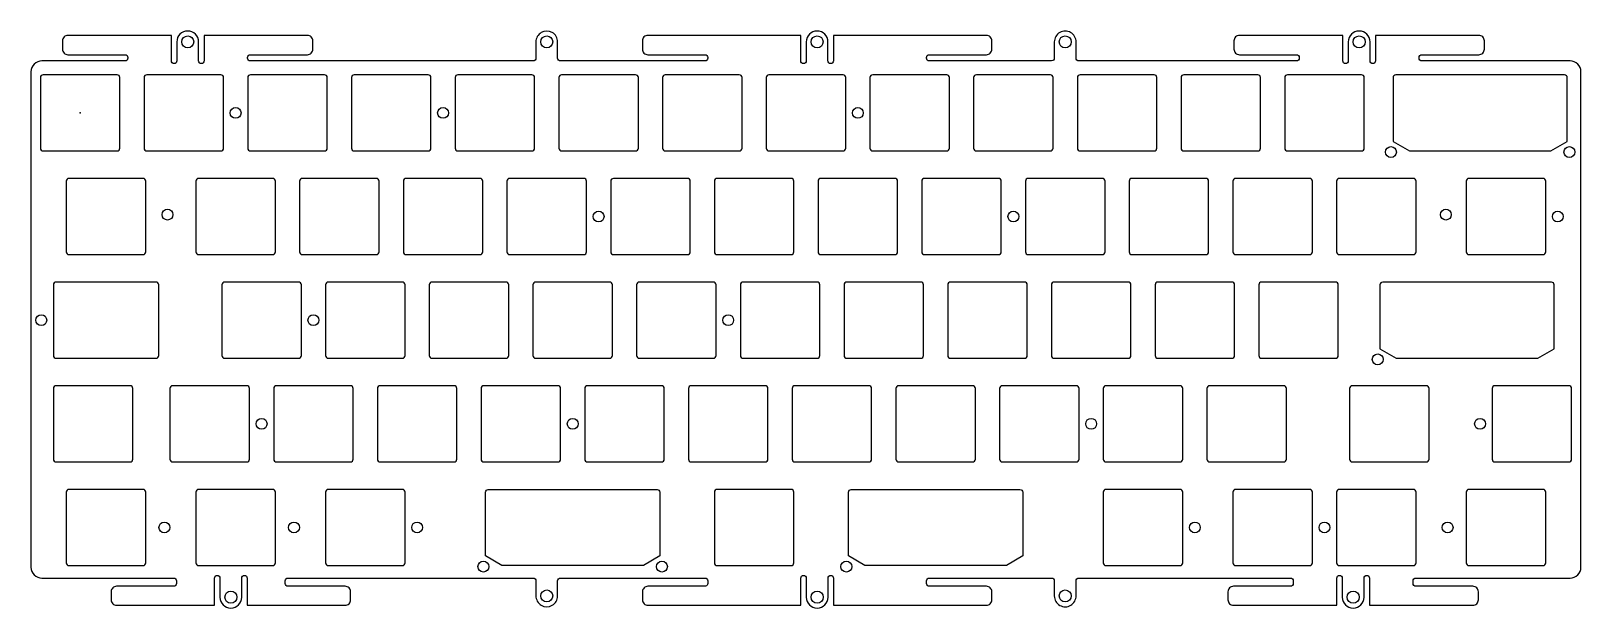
# Model space of a CAD drawing. Header units: millimetres. Extents: x -9 to 276, y -91 to 15.
import ezdxf

# ---------------------------------------------------------------- set-up
doc = ezdxf.new("R2010")
doc.units = ezdxf.units.MM
doc.header["$MEASUREMENT"] = 0
doc.layers.add('BLACK', color=7, linetype='Continuous')

msp = doc.modelspace()

# ---------------------------------------------------------------- linework, layer by layer
msp.add_line((12.06, -25.55), (12.06, -12.55))
for points in [[(88.23, -85.51), (114.8, -85.51, -0.414214), (115.3, -86.01), (115.3, -86.51, -0.359305), (114.89, -87, -0.047795), (114.8, -87.01), (104.3, -87.01, 0.414214), (103.3, -88.01), (103.3, -89.51, 0.414214), (104.3, -90.51), (132.4, -90.51), (132.4, -85.51, -1), (133.4, -85.51), (133.4, -89.01, 0.999994), (137.4, -89.01), (137.4, -85.51, -1), (138.4, -85.51), (138.4, -90.51), (166.5, -90.51, 0.414214), (167.5, -89.51), (167.5, -88.01, 0.414214), (166.5, -87.01), (156, -87.01, -0.414214), (155.5, -86.51), (155.5, -86.01, -0.414214), (156, -85.51), (178.48, -85.51, -0.414214), (178.97, -86.01), (178.97, -88.78, 1.003399), (182.97, -88.76), (182.97, -86.01, -0.414214), (183.47, -85.51), (222.37, -85.51, -0.414214), (222.87, -86.01), (222.87, -86.51, -0.414214), (222.37, -87.01), (211.87, -87.01, 0.414214), (210.87, -88.01), (210.87, -89.51, 0.414214), (211.87, -90.51), (230.87, -90.51), (230.87, -85.51, -1), (231.87, -85.51), (231.87, -89.01, 0.999994), (235.87, -89.01), (235.87, -85.51, -1), (236.87, -85.51), (236.87, -90.51), (255.87, -90.51, 0.414214), (256.87, -89.51), (256.87, -88.01, 0.414214), (255.87, -87.01), (245.37, -87.01, -0.414214), (244.87, -86.51), (244.87, -86.01, -0.414214), (245.37, -85.51), (273.72, -85.51, 0.414214), (275.72, -83.51), (275.72, 7.56, 0.414214), (273.72, 9.56), (246.47, 9.56, -0.414214), (245.97, 10.06), (245.97, 10.2, -0.414214), (246.47, 10.7), (256.97, 10.7, 0.414214), (257.97, 11.7), (257.97, 13.25, 0.414214), (256.97, 14.25), (237.97, 14.25), (237.97, 9.55, -1), (236.97, 9.55), (236.97, 13.05, 0.999994), (232.97, 13.05), (232.97, 9.55, -1), (231.97, 9.55), (231.97, 14.25), (212.97, 14.25, 0.414214), (211.97, 13.25), (211.97, 11.7, 0.414214), (212.97, 10.7), (223.47, 10.7, -0.414214), (223.97, 10.2), (223.97, 10.06, -0.414214), (223.47, 9.56), (183.47, 9.56, -0.414214), (182.97, 10.06), (182.97, 13.04, 1.00787), (178.97, 13.03), (178.97, 10.06, -0.414214), (178.48, 9.56), (155.99, 9.56, -0.414214), (155.49, 10.06), (155.49, 10.2, -0.414214), (155.99, 10.7), (166.49, 10.7, 0.414214), (167.49, 11.7), (167.49, 13.25, 0.414214), (166.49, 14.25), (138.39, 14.25), (138.39, 9.55, -1), (137.39, 9.55), (137.39, 13.05, 0.999994), (133.39, 13.05), (133.39, 9.55, -1), (132.39, 9.55), (132.39, 14.25), (104.29, 14.25, 0.414214), (103.29, 13.25), (103.29, 11.7, 0.414214), (104.29, 10.7), (114.79, 10.7, -0.414214), (115.29, 10.2), (115.29, 10.06, -0.414214), (114.79, 9.56), (88.23, 9.56, -0.414214), (87.72, 10.06), (87.72, 13.05), (87.72, 13.05, 1.004868), (83.73, 13.03), (83.73, 10.06, -0.414214), (83.23, 9.56), (31.26, 9.56, -0.414214), (30.76, 10.06), (30.76, 10.2, -0.414214), (31.26, 10.7), (41.76, 10.7, 0.414214), (42.76, 11.7), (42.76, 13.25, 0.414214), (41.76, 14.25), (22.76, 14.25), (22.76, 9.55, -1), (21.76, 9.55), (21.76, 13.05, 0.999994), (17.76, 13.05), (17.76, 9.55, -1), (16.76, 9.55), (16.76, 14.25), (-2.24, 14.25, 0.414214), (-3.24, 13.25), (-3.24, 11.7, 0.414214), (-2.24, 10.7), (8.26, 10.7, -0.414214), (8.76, 10.2), (8.76, 10.06, -0.414214), (8.26, 9.56), (-7.03, 9.56, 0.414214), (-9.03, 7.56), (-9.03, -83.51, 0.414214), (-7.03, -85.51), (17.19, -85.51, -0.414214), (17.69, -86.01), (17.69, -86.51, -0.414214), (17.19, -87.01), (6.69, -87.01, 0.414214), (5.69, -88.01), (5.69, -89.51, 0.414214), (6.69, -90.51), (24.69, -90.51), (24.69, -85.51, -1), (25.69, -85.51), (25.69, -89.01, 0.999994), (29.69, -89.01), (29.69, -85.51, -1), (30.69, -85.51), (30.69, -90.51), (48.69, -90.51, 0.414214), (49.69, -89.51), (49.69, -88.01, 0.414214), (48.69, -87.01), (38.19, -87.01, -0.414214), (37.69, -86.51), (37.69, -86.01, -0.414214), (38.19, -85.51), (83.23, -85.51, -0.414214), (83.73, -86.01), (83.73, -88.76, 1.004002), (87.72, -88.78), (87.72, -88.78), (87.72, -86.01, -0.414214)], [(7.3, -6.5), (7.3, 6.5, 0.414214), (6.8, 7), (-6.8, 7, 0.414212), (-7.3, 6.5), (-7.3, -6.5, 0.414212), (-6.8, -7), (6.8, -7, 0.414214)], [(25.85, -7, 0.414214), (26.35, -6.5), (26.35, 6.5, 0.414214), (25.85, 7), (12.25, 7, 0.414212), (11.75, 6.5), (11.75, -6.5, 0.414212), (12.25, -7)], [(45.4, 6.5, 0.414214), (44.9, 7), (31.3, 7, 0.414212), (30.8, 6.5), (30.8, -6.5, 0.414212), (31.3, -7), (44.9, -7, 0.414214), (45.4, -6.5)], [(50.35, -7), (63.95, -7, 0.414214), (64.45, -6.5), (64.45, 6.5, 0.414214), (63.95, 7), (50.35, 7, 0.414212), (49.85, 6.5), (49.85, -6.5, 0.414212)], [(69.4, 7, 0.414212), (68.9, 6.5), (68.9, -6.5, 0.414212), (69.4, -7), (83, -7, 0.414214), (83.5, -6.5), (83.5, 6.5, 0.414214), (83, 7)], [(102.05, 7), (88.45, 7, 0.414212), (87.95, 6.5), (87.95, -6.5, 0.414212), (88.45, -7), (102.05, -7, 0.414214), (102.55, -6.5), (102.55, 6.5, 0.414214)], [(121.1, -7, 0.414214), (121.6, -6.5), (121.6, 6.5, 0.414214), (121.1, 7), (107.5, 7, 0.414212), (107, 6.5), (107, -6.5, 0.414212), (107.5, -7)], [(126.55, -7), (140.15, -7, 0.414214), (140.65, -6.5), (140.65, 6.5, 0.414214), (140.15, 7), (126.55, 7, 0.414212), (126.05, 6.5), (126.05, -6.5, 0.414212)], [(145.1, -6.5, 0.414212), (145.6, -7), (159.2, -7, 0.414214), (159.7, -6.5), (159.7, 6.5, 0.414214), (159.2, 7), (145.6, 7, 0.414212), (145.1, 6.5)], [(178.75, -6.5), (178.75, 6.5, 0.414214), (178.25, 7), (164.65, 7, 0.414212), (164.15, 6.5), (164.15, -6.5, 0.414212), (164.65, -7), (178.25, -7, 0.414214)], [(183.7, 7, 0.414212), (183.2, 6.5), (183.2, -6.5, 0.414212), (183.7, -7), (197.3, -7, 0.414214), (197.8, -6.5), (197.8, 6.5, 0.414214), (197.3, 7)], [(202.75, 7, 0.414212), (202.25, 6.5), (202.25, -6.5, 0.414212), (202.75, -7), (216.35, -7, 0.414214), (216.85, -6.5), (216.85, 6.5, 0.414214), (216.35, 7)], [(221.8, 7, 0.414212), (221.3, 6.5), (221.3, -6.5, 0.414212), (221.8, -7), (235.4, -7, 0.414214), (235.9, -6.5), (235.9, 6.5, 0.414214), (235.4, 7)], [(241.2, 6.47), (241.2, -5.24), (244.2, -6.97), (270.2, -6.97), (273.2, -5.24), (273.2, 6.47, 0.414214), (272.7, 6.97), (241.7, 6.97, 0.414212)], [(12.06, -25.55), (12.06, -12.55, 0.414212), (11.56, -12.05), (-2.04, -12.05, 0.414214), (-2.54, -12.55), (-2.54, -25.55, 0.414214), (-2.04, -26.05), (11.56, -26.05, 0.414212)], [(35.38, -26.05, 0.414214), (35.88, -25.55), (35.88, -12.55, 0.414214), (35.38, -12.05), (21.77, -12.05, 0.414212), (21.27, -12.55), (21.27, -25.55, 0.414212), (21.77, -26.05)], [(54.42, -26.05, 0.414214), (54.92, -25.55), (54.92, -12.55, 0.414214), (54.42, -12.05), (40.83, -12.05, 0.414212), (40.33, -12.55), (40.33, -25.55, 0.414212), (40.83, -26.05)], [(73.97, -12.55, 0.414214), (73.47, -12.05), (59.88, -12.05, 0.414212), (59.38, -12.55), (59.38, -25.55, 0.414212), (59.88, -26.05), (73.47, -26.05, 0.414214), (73.97, -25.55)], [(78.42, -12.55), (78.42, -25.55, 0.414212), (78.92, -26.05), (92.53, -26.05, 0.414214), (93.03, -25.55), (93.03, -12.55, 0.414214), (92.53, -12.05), (78.92, -12.05, 0.414212)], [(97.97, -26.05), (111.58, -26.05, 0.414214), (112.08, -25.55), (112.08, -12.55, 0.414214), (111.58, -12.05), (97.97, -12.05, 0.414212), (97.48, -12.55), (97.48, -25.55, 0.414212)], [(117.03, -26.05), (130.62, -26.05, 0.414214), (131.12, -25.55), (131.12, -12.55, 0.414214), (130.62, -12.05), (117.03, -12.05, 0.414212), (116.53, -12.55), (116.53, -25.55, 0.414212)], [(149.68, -12.05), (136.07, -12.05, 0.414212), (135.57, -12.55), (135.57, -25.55, 0.414212), (136.07, -26.05), (149.68, -26.05, 0.414214), (150.18, -25.55), (150.18, -12.55, 0.414214)], [(168.72, -26.05, 0.414214), (169.22, -25.55), (169.22, -12.55, 0.414214), (168.72, -12.05), (155.12, -12.05, 0.414212), (154.62, -12.55), (154.62, -25.55, 0.414212), (155.12, -26.05)], [(187.78, -26.05, 0.414214), (188.28, -25.55), (188.28, -12.55, 0.414214), (187.78, -12.05), (174.18, -12.05, 0.414212), (173.68, -12.55), (173.68, -25.55, 0.414212), (174.18, -26.05)], [(193.22, -26.05), (206.82, -26.05, 0.414214), (207.32, -25.55), (207.32, -12.55, 0.414214), (206.82, -12.05), (193.22, -12.05, 0.414212), (192.72, -12.55), (192.72, -25.55, 0.414212)], [(211.77, -25.55, 0.414212), (212.28, -26.05), (225.88, -26.05, 0.414214), (226.38, -25.55), (226.38, -12.55, 0.414214), (225.88, -12.05), (212.28, -12.05, 0.414212), (211.77, -12.55)], [(230.82, -25.55, 0.414212), (231.32, -26.05), (244.93, -26.05, 0.414214), (245.43, -25.55), (245.43, -12.55, 0.414214), (244.93, -12.05), (231.32, -12.05, 0.414212), (230.82, -12.55)], [(254.64, -12.55), (254.64, -25.55, 0.414212), (255.14, -26.05), (268.74, -26.05, 0.414214), (269.24, -25.55), (269.24, -12.55, 0.414214), (268.74, -12.05), (255.14, -12.05, 0.414212)], [(14.44, -44.6), (14.44, -31.6, 0.414214), (13.94, -31.1), (-4.42, -31.1, 0.414212), (-4.92, -31.6), (-4.92, -44.6, 0.414212), (-4.42, -45.1), (13.94, -45.1, 0.414214)], [(26.04, -31.6), (26.04, -44.6, 0.414212), (26.54, -45.1), (40.14, -45.1, 0.414214), (40.64, -44.6), (40.64, -31.6, 0.414214), (40.14, -31.1), (26.54, -31.1, 0.414212)], [(59.19, -31.1), (45.59, -31.1, 0.414212), (45.09, -31.6), (45.09, -44.6, 0.414212), (45.59, -45.1), (59.19, -45.1, 0.414214), (59.69, -44.6), (59.69, -31.6, 0.414214)], [(64.14, -31.6), (64.14, -44.6, 0.414212), (64.64, -45.1), (78.24, -45.1, 0.414214), (78.74, -44.6), (78.74, -31.6, 0.414214), (78.24, -31.1), (64.64, -31.1, 0.414212)], [(97.29, -45.1, 0.414214), (97.79, -44.6), (97.79, -31.6, 0.414214), (97.29, -31.1), (83.69, -31.1, 0.414212), (83.19, -31.6), (83.19, -44.6, 0.414212), (83.69, -45.1)], [(116.34, -45.1, 0.414214), (116.84, -44.6), (116.84, -31.6, 0.414214), (116.34, -31.1), (102.74, -31.1, 0.414212), (102.24, -31.6), (102.24, -44.6, 0.414212), (102.74, -45.1)], [(121.29, -44.6, 0.414212), (121.79, -45.1), (135.39, -45.1, 0.414214), (135.89, -44.6), (135.89, -31.6, 0.414214), (135.39, -31.1), (121.79, -31.1, 0.414212), (121.29, -31.6)], [(140.84, -45.1), (154.44, -45.1, 0.414214), (154.94, -44.6), (154.94, -31.6, 0.414214), (154.44, -31.1), (140.84, -31.1, 0.414212), (140.34, -31.6), (140.34, -44.6, 0.414212)], [(159.39, -44.6, 0.414212), (159.89, -45.1), (173.49, -45.1, 0.414214), (173.99, -44.6), (173.99, -31.6, 0.414214), (173.49, -31.1), (159.89, -31.1, 0.414212), (159.39, -31.6)], [(192.54, -45.1, 0.414214), (193.04, -44.6), (193.04, -31.6, 0.414214), (192.54, -31.1), (178.94, -31.1, 0.414212), (178.44, -31.6), (178.44, -44.6, 0.414212), (178.94, -45.1)], [(197.49, -44.6, 0.414212), (197.99, -45.1), (211.59, -45.1, 0.414214), (212.09, -44.6), (212.09, -31.6, 0.414214), (211.59, -31.1), (197.99, -31.1, 0.414212), (197.49, -31.6)], [(217.04, -45.1), (230.64, -45.1, 0.414214), (231.14, -44.6), (231.14, -31.6, 0.414214), (230.64, -31.1), (217.04, -31.1, 0.414212), (216.54, -31.6), (216.54, -44.6, 0.414212)], [(238.79, -31.62), (238.79, -43.34), (241.79, -45.08), (267.79, -45.08), (270.79, -43.34), (270.79, -31.62, 0.414214), (270.29, -31.12), (239.29, -31.12, 0.414212)], [(-4.92, -50.65), (-4.92, -63.65, 0.414212), (-4.42, -64.15), (9.18, -64.15, 0.414214), (9.68, -63.65), (9.68, -50.65, 0.414214), (9.18, -50.15), (-4.42, -50.15, 0.414212)], [(16.51, -50.65), (16.51, -63.65, 0.414212), (17.01, -64.15), (30.61, -64.15, 0.414214), (31.11, -63.65), (31.11, -50.65, 0.414214), (30.61, -50.15), (17.01, -50.15, 0.414212)], [(35.56, -50.65), (35.56, -63.65, 0.414212), (36.06, -64.15), (49.66, -64.15, 0.414214), (50.16, -63.65), (50.16, -50.65, 0.414214), (49.66, -50.15), (36.06, -50.15, 0.414212)], [(68.71, -50.15), (55.11, -50.15, 0.414212), (54.61, -50.65), (54.61, -63.65, 0.414212), (55.11, -64.15), (68.71, -64.15, 0.414214), (69.21, -63.65), (69.21, -50.65, 0.414214)], [(73.66, -63.65, 0.414212), (74.16, -64.15), (87.76, -64.15, 0.414214), (88.26, -63.65), (88.26, -50.65, 0.414214), (87.76, -50.15), (74.16, -50.15, 0.414212), (73.66, -50.65)], [(106.81, -64.15, 0.414214), (107.31, -63.65), (107.31, -50.65, 0.414214), (106.81, -50.15), (93.21, -50.15, 0.414212), (92.71, -50.65), (92.71, -63.65, 0.414212), (93.21, -64.15)], [(111.76, -63.65, 0.414212), (112.26, -64.15), (125.86, -64.15, 0.414214), (126.36, -63.65), (126.36, -50.65, 0.414214), (125.86, -50.15), (112.26, -50.15, 0.414212), (111.76, -50.65)], [(144.91, -50.15), (131.31, -50.15, 0.414212), (130.81, -50.65), (130.81, -63.65, 0.414212), (131.31, -64.15), (144.91, -64.15, 0.414214), (145.41, -63.65), (145.41, -50.65, 0.414214)], [(149.86, -50.65), (149.86, -63.65, 0.414212), (150.36, -64.15), (163.96, -64.15, 0.414214), (164.46, -63.65), (164.46, -50.65, 0.414214), (163.96, -50.15), (150.36, -50.15, 0.414212)], [(183.51, -50.65, 0.414214), (183.01, -50.15), (169.41, -50.15, 0.414212), (168.91, -50.65), (168.91, -63.65, 0.414212), (169.41, -64.15), (183.01, -64.15, 0.414214), (183.51, -63.65)], [(202.06, -64.15, 0.414214), (202.56, -63.65), (202.56, -50.65, 0.414214), (202.06, -50.15), (188.46, -50.15, 0.414212), (187.96, -50.65), (187.96, -63.65, 0.414212), (188.46, -64.15)], [(207.01, -63.65, 0.414212), (207.51, -64.15), (221.11, -64.15, 0.414214), (221.61, -63.65), (221.61, -50.65, 0.414214), (221.11, -50.15), (207.51, -50.15, 0.414212), (207.01, -50.65)], [(-2.04, -69.2, 0.414212), (-2.54, -69.7), (-2.54, -82.7, 0.414212), (-2.04, -83.2), (11.56, -83.2, 0.414214), (12.06, -82.7), (12.06, -69.7, 0.414214), (11.56, -69.2)], [(35.88, -82.7), (35.88, -69.7, 0.414214), (35.38, -69.2), (21.77, -69.2, 0.414212), (21.27, -69.7), (21.27, -82.7, 0.414212), (21.77, -83.2), (35.38, -83.2, 0.414214)], [(45.09, -82.7, 0.414212), (45.59, -83.2), (59.19, -83.2, 0.414214), (59.69, -82.7), (59.69, -69.7, 0.414214), (59.19, -69.2), (45.59, -69.2, 0.414212), (45.09, -69.7)], [(74.99, -69.23), (105.99, -69.23, -0.414214), (106.49, -69.72), (106.49, -81.44), (103.49, -83.18), (77.49, -83.18), (74.49, -81.44), (74.49, -69.72, -0.414212)], [(117.03, -69.2, 0.414212), (116.53, -69.7), (116.53, -82.7, 0.414212), (117.03, -83.2), (130.62, -83.2, 0.414214), (131.12, -82.7), (131.12, -69.7, 0.414214), (130.62, -69.2)], [(173.16, -81.44), (170.16, -83.18), (144.16, -83.18), (141.16, -81.44), (141.16, -69.72, -0.414212), (141.66, -69.23), (172.66, -69.23, -0.414214), (173.16, -69.72)], [(188.46, -83.2), (202.06, -83.2, 0.414214), (202.56, -82.7), (202.56, -69.7, 0.414214), (202.06, -69.2), (188.46, -69.2, 0.414212), (187.96, -69.7), (187.96, -82.7, 0.414212)], [(226.38, -82.7), (226.38, -69.7, 0.414214), (225.88, -69.2), (212.28, -69.2, 0.414212), (211.77, -69.7), (211.77, -82.7, 0.414212), (212.28, -83.2), (225.88, -83.2, 0.414214)], [(244.93, -69.2), (231.32, -69.2, 0.414212), (230.82, -69.7), (230.82, -82.7, 0.414212), (231.32, -83.2), (244.93, -83.2, 0.414214), (245.43, -82.7), (245.43, -69.7, 0.414214)], [(268.74, -83.2, 0.414214), (269.24, -82.7), (269.24, -69.7, 0.414214), (268.74, -69.2), (255.14, -69.2, 0.414212), (254.64, -69.7), (254.64, -82.7, 0.414212), (255.14, -83.2)]]:
    msp.add_lwpolyline(points, format="xyb", close=True)
for centre, radius in [((19.76, 13.05), 1.1), ((85.72, 13.05), 1.1), ((135.39, 13.05), 1.1), ((180.97, 13.05), 1.1), ((234.97, 13.05), 1.1), ((28.57, 0), 1), ((66.68, 0), 1), ((142.88, 0), 1), ((240.8, -7.2), 1), ((273.6, -7.2), 1), ((16.05, -18.7), 1), ((95.25, -19.05), 1), ((171.45, -19.05), 1), ((250.9, -18.7), 1), ((271.46, -19.05), 1), ((-7.14, -38.1), 1), ((42.86, -38.1), 1), ((119.06, -38.1), 1), ((238.39, -45.3), 1), ((33.34, -57.15), 1), ((90.49, -57.15), 1), ((185.74, -57.15), 1), ((15.48, -76.2), 1), ((39.29, -76.2), 1), ((61.91, -76.2), 1), ((204.79, -76.2), 1), ((228.6, -76.2), 1), ((251.22, -76.2), 1), ((74.09, -83.4), 1), ((106.89, -83.4), 1), ((140.76, -83.4), 1), ((27.69, -89.01), 1.1), ((85.72, -88.78), 1.1), ((135.4, -89.01), 1.1), ((180.97, -88.78), 1.1), ((233.87, -89.01), 1.1)]:
    msp.add_circle(centre, radius)
msp.add_point((0, 0))
at = {"layer": 'BLACK', "linetype": 'Continuous'}
for p, q in [((233.21, -50.65), (233.21, -63.65)), ((247.31, -50.15), (233.71, -50.15)), ((247.81, -63.65), (247.81, -50.64)), ((259.4, -50.65), (259.4, -63.65)), ((273.5, -50.15), (259.9, -50.15)), ((274, -63.65), (274, -50.65)), ((233.71, -64.15), (247.31, -64.15)), ((259.9, -64.15), (273.5, -64.15))]:
    msp.add_line(p, q, dxfattribs=at)
at = {"layer": 'BLACK'}
msp.add_circle((257.18, -57.15), 1, dxfattribs=at)
for centre, start, end in [((233.71, -50.65), 89.9899, 180), ((247.31, -50.65), 0.935, 90), ((259.9, -50.65), 90, 180), ((273.5, -50.65), 0, 90), ((233.71, -63.65), 179.994, 270), ((247.31, -63.65), 270.7268, 0), ((259.9, -63.65), 180, 270), ((273.5, -63.65), 270, 0)]:
    msp.add_arc(centre, 0.5, start, end, dxfattribs=at)

doc.saveas('drawing.dxf')
